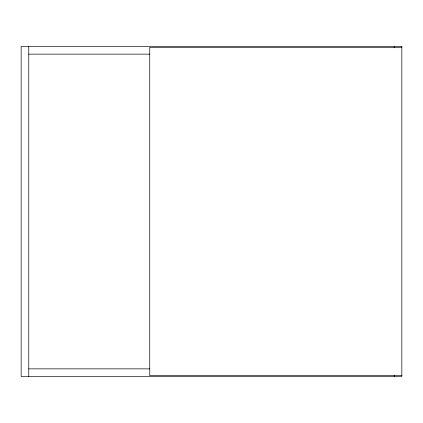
<?xml version="1.0" encoding="UTF-8"?>
<svg xmlns="http://www.w3.org/2000/svg" width="423" height="423" viewBox="0 0 423 423"><rect width="100%" height="100%" fill="white"/><g stroke="black" fill="none" stroke-linecap="round" stroke-linejoin="round"><path stroke-width="0.63" d="M401.85 47.376L149.742 47.376L149.742 375.624L401.85 375.624M28.764 54.144L149.742 54.144M28.764 368.856L149.742 368.856M394.236 46.53L394.236 47.852M394.236 375.148L394.236 376.47M28.764 46.53L28.764 376.47M401.85 46.53L21.15 46.53L21.15 376.47L401.85 376.47L401.85 46.53"/></g></svg>
